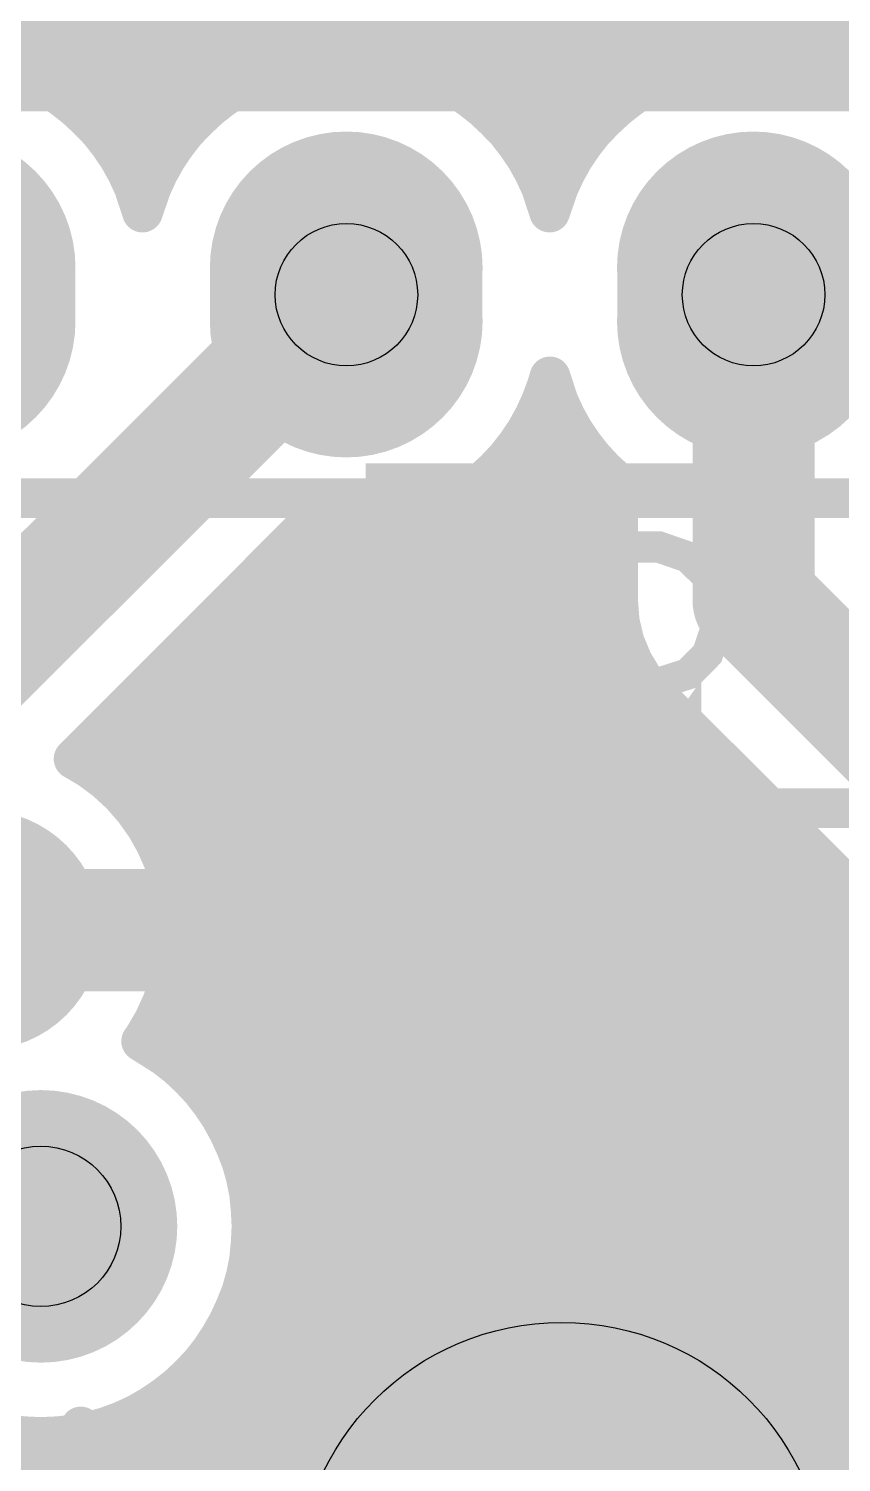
# Model space of a CAD drawing. Extents: x 0 to 2.03, y 0 to 1.72.
# Drawn here: x 1.0345 to 1.2341, y 0.2192 to 0.5716 of the extents above; entities that cross this region are included whole.
import ezdxf

# ---------------------------------------------------------------- set-up
doc = ezdxf.new("R2010")
doc.units = 0
for name, color, linetype in [('Drill_Top', 9, 'CONTINUOUS'), ('Top', 5, 'CONTINUOUS'), ('Top_Silk', 2, 'CONTINUOUS')]:
    doc.layers.add(name, color=color, linetype=linetype)

msp = doc.modelspace()

# ---------------------------------------------------------------- linework, layer by layer
at = {"layer": 'Drill_Top'}
for centre, radius in [((1.1125, 0.5062), 0.0175), ((1.2125, 0.5062), 0.0175), ((1.0374, 0.2772), 0.0197)]:
    msp.add_circle(centre, radius, dxfattribs=at)
at = {"layer": 'Top', "linetype": 'CONTINUOUS'}
for points, const_width in [([(2.0074, 0.57), (0.6179, 0.5701)], 0.01), ([(0.4824, 0.5663), (2.0064, 0.5663)], 0.01), ([(1.0964, 0.5621), (1.1003, 0.5632)], 0.01), ([(1.1003, 0.5632), (1.1043, 0.564)], 0.01), ([(1.1043, 0.564), (1.1084, 0.5645)], 0.01), ([(1.1084, 0.5645), (1.1125, 0.5646)], 0.01), ([(1.1125, 0.5646), (1.1165, 0.5645)], 0.01), ([(1.1165, 0.5645), (1.1206, 0.564)], 0.01), ([(1.1206, 0.564), (1.1246, 0.5632)], 0.01), ([(1.1246, 0.5632), (1.1285, 0.5621)], 0.01), ([(1.1964, 0.5621), (1.2003, 0.5632)], 0.01), ([(1.2003, 0.5632), (1.2043, 0.564)], 0.01), ([(1.2043, 0.564), (1.2084, 0.5645)], 0.01), ([(1.2084, 0.5645), (1.2125, 0.5646)], 0.01), ([(1.2125, 0.5646), (1.2165, 0.5645)], 0.01), ([(1.2165, 0.5645), (1.2206, 0.564)], 0.01), ([(1.2206, 0.564), (1.2246, 0.5632)], 0.01), ([(1.2246, 0.5632), (1.2285, 0.5621)], 0.01), ([(1.0285, 0.5621), (1.0323, 0.5607)], 0.01), ([(1.0323, 0.5607), (1.036, 0.559)], 0.01), ([(1.036, 0.559), (1.0396, 0.557)], 0.01), ([(1.0854, 0.557), (1.0889, 0.559)], 0.01), ([(1.0889, 0.559), (1.0926, 0.5607)], 0.01), ([(1.0926, 0.5607), (1.0964, 0.5621)], 0.01), ([(1.1285, 0.5621), (1.1323, 0.5607)], 0.01), ([(1.1323, 0.5607), (1.136, 0.559)], 0.01), ([(1.136, 0.559), (1.1396, 0.557)], 0.01), ([(1.1854, 0.557), (1.1889, 0.559)], 0.01), ([(1.1889, 0.559), (1.1926, 0.5607)], 0.01), ([(1.1926, 0.5607), (1.1964, 0.5621)], 0.01), ([(1.2285, 0.5621), (1.2323, 0.5607)], 0.01), ([(1.2323, 0.5607), (1.236, 0.559)], 0.01), ([(1.236, 0.559), (1.2396, 0.557)], 0.01), ([(1.0396, 0.557), (1.0429, 0.5547)], 0.01), ([(1.0414, 0.5565), (1.0835, 0.5565)], 0.01), ([(1.082, 0.5547), (1.0854, 0.557)], 0.01), ([(1.1396, 0.557), (1.1429, 0.5547)], 0.01), ([(1.1414, 0.5565), (1.1835, 0.5565)], 0.01), ([(1.182, 0.5547), (1.1854, 0.557)], 0.01), ([(1.0429, 0.5547), (1.0461, 0.5522)], 0.01), ([(1.0461, 0.5522), (1.0491, 0.5494)], 0.01), ([(1.0758, 0.5494), (1.0788, 0.5522)], 0.01), ([(1.0788, 0.5522), (1.082, 0.5547)], 0.01), ([(1.1429, 0.5547), (1.1461, 0.5522)], 0.01), ([(1.1461, 0.5522), (1.1491, 0.5494)], 0.01), ([(1.1758, 0.5494), (1.1788, 0.5522)], 0.01), ([(1.1788, 0.5522), (1.182, 0.5547)], 0.01), ([(1.0491, 0.5494), (1.0519, 0.5465)], 0.01), ([(1.073, 0.5465), (1.0758, 0.5494)], 0.01), ([(1.1491, 0.5494), (1.1519, 0.5465)], 0.01), ([(1.173, 0.5465), (1.1758, 0.5494)], 0.01), ([(1.0519, 0.5465), (1.0544, 0.5433)], 0.01), ([(1.0528, 0.5466), (1.0721, 0.5466)], 0.01), ([(1.0705, 0.5433), (1.073, 0.5465)], 0.01), ([(1.1519, 0.5465), (1.1544, 0.5433)], 0.01), ([(1.1528, 0.5466), (1.1721, 0.5466)], 0.01), ([(1.1705, 0.5433), (1.173, 0.5465)], 0.01), ([(1.0544, 0.5433), (1.0567, 0.5399)], 0.01), ([(1.0682, 0.5399), (1.0705, 0.5433)], 0.01), ([(1.1544, 0.5433), (1.1567, 0.5399)], 0.01), ([(1.1682, 0.5399), (1.1705, 0.5433)], 0.01), ([(1.0567, 0.5399), (1.0587, 0.5363)], 0.01), ([(1.0662, 0.5363), (1.0682, 0.5399)], 0.01), ([(1.1567, 0.5399), (1.1587, 0.5363)], 0.01), ([(1.1662, 0.5363), (1.1682, 0.5399)], 0.01), ([(1.0587, 0.5363), (1.0604, 0.5326)], 0.01), ([(1.0595, 0.5367), (1.0654, 0.5367)], 0.01), ([(1.0645, 0.5326), (1.0662, 0.5363)], 0.01), ([(1.1587, 0.5363), (1.1604, 0.5326)], 0.01), ([(1.1595, 0.5367), (1.1654, 0.5367)], 0.01), ([(1.1645, 0.5326), (1.1662, 0.5363)], 0.01), ([(1.0604, 0.5326), (1.0624, 0.5265)], 0.01), ([(1.0624, 0.5265), (1.0645, 0.5326)], 0.01), ([(1.1604, 0.5326), (1.1624, 0.5265)], 0.01), ([(1.1624, 0.5265), (1.1645, 0.5326)], 0.01), ([(1.0124, 0.4062), (1.1125, 0.5062)], 0.03), ([(1.2125, 0.4311), (1.2125, 0.5062)], 0.03), ([(1.1625, 0.486), (1.1618, 0.4837)], 0.01), ([(1.1645, 0.4799), (1.1625, 0.486)], 0.01), ([(1.1618, 0.4837), (1.1604, 0.4799)], 0.01), ([(1.1604, 0.4799), (1.1587, 0.4762)], 0.01), ([(1.1662, 0.4762), (1.1645, 0.4799)], 0.01), ([(1.1587, 0.4762), (1.1567, 0.4726)], 0.01), ([(1.1603, 0.4775), (1.1646, 0.4775)], 0.01), ([(1.1682, 0.4726), (1.1662, 0.4762)], 0.01), ([(1.1567, 0.4726), (1.1544, 0.4692)], 0.01), ([(1.1705, 0.4692), (1.1682, 0.4726)], 0.01), ([(1.1544, 0.4692), (1.1519, 0.466)], 0.01), ([(1.1542, 0.4676), (1.1707, 0.4676)], 0.01), ([(1.173, 0.466), (1.1705, 0.4692)], 0.01), ([(1.1519, 0.466), (1.1491, 0.463)], 0.01), ([(1.1758, 0.463), (1.173, 0.466)], 0.01), ([(1.1461, 0.4603), (1.1429, 0.4577)], 0.01), ([(1.1491, 0.463), (1.1461, 0.4603)], 0.01), ([(1.1791, 0.46), (1.1758, 0.463)], 0.01), ([(1.1429, 0.4577), (1.1396, 0.4555)], 0.01), ([(1.144, 0.4578), (1.1781, 0.4578)], 0.01), ([(1.1791, 0.4315), (1.1791, 0.46)], 0.01), ([(1.136, 0.4535), (1.1323, 0.4518)], 0.01), ([(1.1396, 0.4555), (1.136, 0.4535)], 0.01), ([(1.1285, 0.4504), (1.1246, 0.4493)], 0.01), ([(1.1323, 0.4518), (1.1285, 0.4504)], 0.01), ([(1.1023, 0.4489), (1.0456, 0.3921)], 0.01), ([(1.1084, 0.448), (1.1023, 0.4489)], 0.01), ([(1.1023, 0.4479), (1.1088, 0.4479)], 0.01), ([(1.1125, 0.4478), (1.1084, 0.448)], 0.01), ([(1.1165, 0.448), (1.1125, 0.4478)], 0.01), ([(1.1161, 0.4479), (1.1781, 0.4479)], 0.01), ([(1.1206, 0.4485), (1.1165, 0.448)], 0.01), ([(1.1246, 0.4493), (1.1206, 0.4485)], 0.01), ([(1.3124, 0.3312), (1.2125, 0.4311)], 0.03), ([(1.0925, 0.438), (1.1781, 0.438)], 0.01), ([(1.1791, 0.4311), (1.1791, 0.4315)], 0.01), ([(1.1795, 0.4259), (1.1791, 0.4311)], 0.01), ([(1.0826, 0.4282), (1.1782, 0.4282)], 0.01), ([(1.1807, 0.4208), (1.1795, 0.4259)], 0.01), ([(1.0727, 0.4183), (1.1806, 0.4183)], 0.01), ([(1.1827, 0.416), (1.1807, 0.4208)], 0.01), ([(1.1854, 0.4115), (1.1827, 0.416)], 0.01), ([(1.1888, 0.4075), (1.1854, 0.4115)], 0.01), ([(1.0629, 0.4084), (1.187, 0.4084)], 0.01), ([(1.2547, 0.3416), (1.1888, 0.4075)], 0.01), ([(1.053, 0.3986), (1.1968, 0.3986)], 0.01), ([(1.0456, 0.3921), (1.0495, 0.3898)], 0.01), ([(1.0495, 0.3898), (1.0535, 0.3868)], 0.01), ([(1.0521, 0.3887), (1.2067, 0.3887)], 0.01), ([(1.0535, 0.3868), (1.0572, 0.3834)], 0.01), ([(1.0572, 0.3834), (1.0605, 0.3796)], 0.01), ([(1.0605, 0.3796), (1.0634, 0.3755)], 0.01), ([(1.0621, 0.3788), (1.2165, 0.3788)], 0.01), ([(1.0634, 0.3755), (1.0658, 0.3712)], 0.01), ([(1.0658, 0.3712), (1.0678, 0.3666)], 0.01), ([(1.0678, 0.369), (1.2264, 0.369)], 0.01), ([(1.0678, 0.3666), (1.0693, 0.3618)], 0.01), ([(1.0693, 0.3618), (1.0703, 0.3569)], 0.01), ([(1.0124, 0.35), (1.0707, 0.35)], 0.03), ([(1.0709, 0.3591), (1.2363, 0.3591)], 0.01), ([(1.0703, 0.3569), (1.0707, 0.3519)], 0.01), ([(1.0707, 0.3519), (1.0707, 0.347)], 0.01), ([(1.0718, 0.3492), (1.2461, 0.3492)], 0.01), ([(1.0707, 0.347), (1.0701, 0.342)], 0.01), ([(1.0701, 0.342), (1.069, 0.3371)], 0.01), ([(1.069, 0.3371), (1.0674, 0.3324)], 0.01), ([(1.0706, 0.3393), (1.2542, 0.3393)], 0.01), ([(1.0674, 0.3324), (1.0653, 0.3278)], 0.01), ([(1.0653, 0.3278), (1.0628, 0.3235)], 0.01), ([(1.0672, 0.3295), (1.2576, 0.3295)], 0.01), ([(1.0628, 0.3235), (1.0622, 0.3227)], 0.01), ([(1.0622, 0.3227), (1.0679, 0.3191)], 0.01), ([(1.0682, 0.3196), (1.2625, 0.3196)], 0.01), ([(1.0679, 0.3191), (1.0711, 0.3166)], 0.01), ([(1.0711, 0.3166), (1.0741, 0.3138)], 0.01), ([(1.0741, 0.3138), (1.0769, 0.3108)], 0.01), ([(1.0769, 0.3108), (1.0794, 0.3076)], 0.01), ([(1.0788, 0.3097), (1.252, 0.3097)], 0.01), ([(1.0794, 0.3076), (1.0816, 0.3043)], 0.01), ([(1.0816, 0.3043), (1.0836, 0.3007)], 0.01), ([(1.0836, 0.3007), (1.0853, 0.297)], 0.01), ([(1.085, 0.2999), (1.2457, 0.2999)], 0.01), ([(1.0853, 0.297), (1.0868, 0.2932)], 0.01), ([(1.0868, 0.2932), (1.0879, 0.2893)], 0.01), ([(1.0879, 0.2893), (1.0887, 0.2853)], 0.01), ([(1.0887, 0.29), (1.2421, 0.29)], 0.01), ([(1.0887, 0.2853), (1.0891, 0.2812)], 0.01), ([(1.0891, 0.2812), (1.0893, 0.2772)], 0.01), ([(1.0893, 0.2772), (1.0891, 0.2731)], 0.01), ([(1.0902, 0.2801), (1.2406, 0.2801)], 0.01), ([(1.0891, 0.2731), (1.0887, 0.269)], 0.01), ([(1.0898, 0.2703), (1.2409, 0.2703)], 0.01), ([(1.0887, 0.269), (1.0879, 0.265)], 0.01), ([(1.0879, 0.265), (1.0868, 0.2611)], 0.01), ([(1.0868, 0.2611), (1.0853, 0.2573)], 0.01), ([(1.0875, 0.2604), (1.2433, 0.2604)], 0.01), ([(1.0853, 0.2573), (1.0836, 0.2536)], 0.01), ([(1.0836, 0.2536), (1.0816, 0.2501)], 0.01), ([(1.0816, 0.2501), (1.0794, 0.2467)], 0.01), ([(1.0829, 0.2505), (1.2478, 0.2505)], 0.01), ([(1.0794, 0.2467), (1.0769, 0.2435)], 0.01), ([(1.0769, 0.2435), (1.0741, 0.2405)], 0.01), ([(1.0741, 0.2405), (1.0711, 0.2377)], 0.01), ([(1.0753, 0.2407), (1.2555, 0.2407)], 0.01), ([(1.0679, 0.2352), (1.0645, 0.2329)], 0.01), ([(1.0711, 0.2377), (1.0679, 0.2352)], 0.01), ([(1.0645, 0.2329), (1.061, 0.2309)], 0.01), ([(1.0535, 0.2278), (1.0495, 0.2267)], 0.01), ([(1.0573, 0.2292), (1.0535, 0.2278)], 0.01), ([(1.061, 0.2309), (1.0573, 0.2292)], 0.01), ([(1.0617, 0.2308), (1.2691, 0.2308)], 0.01), ([(1.0334, 0.2255), (1.0293, 0.2259)], 0.01), ([(1.0374, 0.2253), (1.0334, 0.2255)], 0.01), ([(1.0415, 0.2255), (1.0374, 0.2253)], 0.01), ([(1.0455, 0.2259), (1.0415, 0.2255)], 0.01), ([(1.0495, 0.2267), (1.0455, 0.2259)], 0.01), ([(0.2906, 0.2209), (2.0064, 0.2209)], 0.01)]:
    msp.add_lwpolyline(points, dxfattribs=dict(at, const_width=const_width))
for points, const_width in [([(1.0978, 0.5632, 1), (1.1028, 0.5632, 1), (1.0978, 0.5632, 1)], 0.005), ([(1.0978, 0.5632, 1), (1.1028, 0.5632, 1), (1.0978, 0.5632, 1)], 0.005), ([(1.1018, 0.564, 1), (1.1068, 0.564, 1), (1.1018, 0.564, 1)], 0.005), ([(1.1018, 0.564, 1), (1.1068, 0.564, 1), (1.1018, 0.564, 1)], 0.005), ([(1.1059, 0.5645, 1), (1.1109, 0.5645, 1), (1.1059, 0.5645, 1)], 0.005), ([(1.1059, 0.5645, 1), (1.1109, 0.5645, 1), (1.1059, 0.5645, 1)], 0.005), ([(1.11, 0.5646, 1), (1.115, 0.5646, 1), (1.11, 0.5646, 1)], 0.005), ([(1.11, 0.5646, 1), (1.115, 0.5646, 1), (1.11, 0.5646, 1)], 0.005), ([(1.114, 0.5645, 1), (1.119, 0.5645, 1), (1.114, 0.5645, 1)], 0.005), ([(1.114, 0.5645, 1), (1.119, 0.5645, 1), (1.114, 0.5645, 1)], 0.005), ([(1.1181, 0.564, 1), (1.1231, 0.564, 1), (1.1181, 0.564, 1)], 0.005), ([(1.1181, 0.564, 1), (1.1231, 0.564, 1), (1.1181, 0.564, 1)], 0.005), ([(1.1221, 0.5632, 1), (1.1271, 0.5632, 1), (1.1221, 0.5632, 1)], 0.005), ([(1.1221, 0.5632, 1), (1.1271, 0.5632, 1), (1.1221, 0.5632, 1)], 0.005), ([(1.1978, 0.5632, 1), (1.2028, 0.5632, 1), (1.1978, 0.5632, 1)], 0.005), ([(1.1978, 0.5632, 1), (1.2028, 0.5632, 1), (1.1978, 0.5632, 1)], 0.005), ([(1.2018, 0.564, 1), (1.2068, 0.564, 1), (1.2018, 0.564, 1)], 0.005), ([(1.2018, 0.564, 1), (1.2068, 0.564, 1), (1.2018, 0.564, 1)], 0.005), ([(1.2059, 0.5645, 1), (1.2109, 0.5645, 1), (1.2059, 0.5645, 1)], 0.005), ([(1.2059, 0.5645, 1), (1.2109, 0.5645, 1), (1.2059, 0.5645, 1)], 0.005), ([(1.21, 0.5646, 1), (1.215, 0.5646, 1), (1.21, 0.5646, 1)], 0.005), ([(1.21, 0.5646, 1), (1.215, 0.5646, 1), (1.21, 0.5646, 1)], 0.005), ([(1.214, 0.5645, 1), (1.219, 0.5645, 1), (1.214, 0.5645, 1)], 0.005), ([(1.214, 0.5645, 1), (1.219, 0.5645, 1), (1.214, 0.5645, 1)], 0.005), ([(1.2181, 0.564, 1), (1.2231, 0.564, 1), (1.2181, 0.564, 1)], 0.005), ([(1.2181, 0.564, 1), (1.2231, 0.564, 1), (1.2181, 0.564, 1)], 0.005), ([(1.2221, 0.5632, 1), (1.2271, 0.5632, 1), (1.2221, 0.5632, 1)], 0.005), ([(1.2221, 0.5632, 1), (1.2271, 0.5632, 1), (1.2221, 0.5632, 1)], 0.005), ([(1.0298, 0.5607, 1), (1.0348, 0.5607, 1), (1.0298, 0.5607, 1)], 0.005), ([(1.0298, 0.5607, 1), (1.0348, 0.5607, 1), (1.0298, 0.5607, 1)], 0.005), ([(1.0335, 0.559, 1), (1.0385, 0.559, 1), (1.0335, 0.559, 1)], 0.005), ([(1.0335, 0.559, 1), (1.0385, 0.559, 1), (1.0335, 0.559, 1)], 0.005), ([(1.0864, 0.559, 1), (1.0914, 0.559, 1), (1.0864, 0.559, 1)], 0.005), ([(1.0864, 0.559, 1), (1.0914, 0.559, 1), (1.0864, 0.559, 1)], 0.005), ([(1.0901, 0.5607, 1), (1.0951, 0.5607, 1), (1.0901, 0.5607, 1)], 0.005), ([(1.0901, 0.5607, 1), (1.0951, 0.5607, 1), (1.0901, 0.5607, 1)], 0.005), ([(1.0939, 0.5621, 1), (1.0989, 0.5621, 1), (1.0939, 0.5621, 1)], 0.005), ([(1.0939, 0.5621, 1), (1.0989, 0.5621, 1), (1.0939, 0.5621, 1)], 0.005), ([(1.126, 0.5621, 1), (1.131, 0.5621, 1), (1.126, 0.5621, 1)], 0.005), ([(1.126, 0.5621, 1), (1.131, 0.5621, 1), (1.126, 0.5621, 1)], 0.005), ([(1.1298, 0.5607, 1), (1.1348, 0.5607, 1), (1.1298, 0.5607, 1)], 0.005), ([(1.1298, 0.5607, 1), (1.1348, 0.5607, 1), (1.1298, 0.5607, 1)], 0.005), ([(1.1335, 0.559, 1), (1.1385, 0.559, 1), (1.1335, 0.559, 1)], 0.005), ([(1.1335, 0.559, 1), (1.1385, 0.559, 1), (1.1335, 0.559, 1)], 0.005), ([(1.1864, 0.559, 1), (1.1914, 0.559, 1), (1.1864, 0.559, 1)], 0.005), ([(1.1864, 0.559, 1), (1.1914, 0.559, 1), (1.1864, 0.559, 1)], 0.005), ([(1.1901, 0.5607, 1), (1.1951, 0.5607, 1), (1.1901, 0.5607, 1)], 0.005), ([(1.1901, 0.5607, 1), (1.1951, 0.5607, 1), (1.1901, 0.5607, 1)], 0.005), ([(1.1939, 0.5621, 1), (1.1989, 0.5621, 1), (1.1939, 0.5621, 1)], 0.005), ([(1.1939, 0.5621, 1), (1.1989, 0.5621, 1), (1.1939, 0.5621, 1)], 0.005), ([(1.226, 0.5621, 1), (1.231, 0.5621, 1), (1.226, 0.5621, 1)], 0.005), ([(1.226, 0.5621, 1), (1.231, 0.5621, 1), (1.226, 0.5621, 1)], 0.005), ([(1.2298, 0.5607, 1), (1.2348, 0.5607, 1), (1.2298, 0.5607, 1)], 0.005), ([(1.2298, 0.5607, 1), (1.2348, 0.5607, 1), (1.2298, 0.5607, 1)], 0.005), ([(1.2335, 0.559, 1), (1.2385, 0.559, 1), (1.2335, 0.559, 1)], 0.005), ([(1.2335, 0.559, 1), (1.2385, 0.559, 1), (1.2335, 0.559, 1)], 0.005), ([(1.0371, 0.557, 1), (1.0421, 0.557, 1), (1.0371, 0.557, 1)], 0.005), ([(1.0371, 0.557, 1), (1.0421, 0.557, 1), (1.0371, 0.557, 1)], 0.005), ([(1.0829, 0.557, 1), (1.0879, 0.557, 1), (1.0829, 0.557, 1)], 0.005), ([(1.0829, 0.557, 1), (1.0879, 0.557, 1), (1.0829, 0.557, 1)], 0.005), ([(1.1371, 0.557, 1), (1.1421, 0.557, 1), (1.1371, 0.557, 1)], 0.005), ([(1.1371, 0.557, 1), (1.1421, 0.557, 1), (1.1371, 0.557, 1)], 0.005), ([(1.1829, 0.557, 1), (1.1879, 0.557, 1), (1.1829, 0.557, 1)], 0.005), ([(1.1829, 0.557, 1), (1.1879, 0.557, 1), (1.1829, 0.557, 1)], 0.005), ([(1.0404, 0.5547, 1), (1.0454, 0.5547, 1), (1.0404, 0.5547, 1)], 0.005), ([(1.0404, 0.5547, 1), (1.0454, 0.5547, 1), (1.0404, 0.5547, 1)], 0.005), ([(1.0436, 0.5522, 1), (1.0486, 0.5522, 1), (1.0436, 0.5522, 1)], 0.005), ([(1.0436, 0.5522, 1), (1.0486, 0.5522, 1), (1.0436, 0.5522, 1)], 0.005), ([(1.0763, 0.5522, 1), (1.0813, 0.5522, 1), (1.0763, 0.5522, 1)], 0.005), ([(1.0763, 0.5522, 1), (1.0813, 0.5522, 1), (1.0763, 0.5522, 1)], 0.005), ([(1.0795, 0.5547, 1), (1.0845, 0.5547, 1), (1.0795, 0.5547, 1)], 0.005), ([(1.0795, 0.5547, 1), (1.0845, 0.5547, 1), (1.0795, 0.5547, 1)], 0.005), ([(1.1404, 0.5547, 1), (1.1454, 0.5547, 1), (1.1404, 0.5547, 1)], 0.005), ([(1.1404, 0.5547, 1), (1.1454, 0.5547, 1), (1.1404, 0.5547, 1)], 0.005), ([(1.1436, 0.5522, 1), (1.1486, 0.5522, 1), (1.1436, 0.5522, 1)], 0.005), ([(1.1436, 0.5522, 1), (1.1486, 0.5522, 1), (1.1436, 0.5522, 1)], 0.005), ([(1.1763, 0.5522, 1), (1.1813, 0.5522, 1), (1.1763, 0.5522, 1)], 0.005), ([(1.1763, 0.5522, 1), (1.1813, 0.5522, 1), (1.1763, 0.5522, 1)], 0.005), ([(1.1795, 0.5547, 1), (1.1845, 0.5547, 1), (1.1795, 0.5547, 1)], 0.005), ([(1.1795, 0.5547, 1), (1.1845, 0.5547, 1), (1.1795, 0.5547, 1)], 0.005), ([(1.0466, 0.5494, 1), (1.0516, 0.5494, 1), (1.0466, 0.5494, 1)], 0.005), ([(1.0466, 0.5494, 1), (1.0516, 0.5494, 1), (1.0466, 0.5494, 1)], 0.005), ([(1.0733, 0.5494, 1), (1.0783, 0.5494, 1), (1.0733, 0.5494, 1)], 0.005), ([(1.0733, 0.5494, 1), (1.0783, 0.5494, 1), (1.0733, 0.5494, 1)], 0.005), ([(1.1466, 0.5494, 1), (1.1516, 0.5494, 1), (1.1466, 0.5494, 1)], 0.005), ([(1.1466, 0.5494, 1), (1.1516, 0.5494, 1), (1.1466, 0.5494, 1)], 0.005), ([(1.1733, 0.5494, 1), (1.1783, 0.5494, 1), (1.1733, 0.5494, 1)], 0.005), ([(1.1733, 0.5494, 1), (1.1783, 0.5494, 1), (1.1733, 0.5494, 1)], 0.005), ([(1.0494, 0.5465, 1), (1.0544, 0.5465, 1), (1.0494, 0.5465, 1)], 0.005), ([(1.0494, 0.5465, 1), (1.0544, 0.5465, 1), (1.0494, 0.5465, 1)], 0.005), ([(1.0705, 0.5465, 1), (1.0755, 0.5465, 1), (1.0705, 0.5465, 1)], 0.005), ([(1.0705, 0.5465, 1), (1.0755, 0.5465, 1), (1.0705, 0.5465, 1)], 0.005), ([(1.1494, 0.5465, 1), (1.1544, 0.5465, 1), (1.1494, 0.5465, 1)], 0.005), ([(1.1494, 0.5465, 1), (1.1544, 0.5465, 1), (1.1494, 0.5465, 1)], 0.005), ([(1.1705, 0.5465, 1), (1.1755, 0.5465, 1), (1.1705, 0.5465, 1)], 0.005), ([(1.1705, 0.5465, 1), (1.1755, 0.5465, 1), (1.1705, 0.5465, 1)], 0.005), ([(1.0292, 0.5128, 1), (0.9957, 0.5128, 1), (1.0292, 0.5128, 1)], 0.0335), ([(1.0519, 0.5433, 1), (1.0569, 0.5433, 1), (1.0519, 0.5433, 1)], 0.005), ([(1.0519, 0.5433, 1), (1.0569, 0.5433, 1), (1.0519, 0.5433, 1)], 0.005), ([(1.068, 0.5433, 1), (1.073, 0.5433, 1), (1.068, 0.5433, 1)], 0.005), ([(1.068, 0.5433, 1), (1.073, 0.5433, 1), (1.068, 0.5433, 1)], 0.005), ([(1.1292, 0.5128, 1), (1.0957, 0.5128, 1), (1.1292, 0.5128, 1)], 0.0335), ([(1.1519, 0.5433, 1), (1.1569, 0.5433, 1), (1.1519, 0.5433, 1)], 0.005), ([(1.1519, 0.5433, 1), (1.1569, 0.5433, 1), (1.1519, 0.5433, 1)], 0.005), ([(1.168, 0.5433, 1), (1.173, 0.5433, 1), (1.168, 0.5433, 1)], 0.005), ([(1.168, 0.5433, 1), (1.173, 0.5433, 1), (1.168, 0.5433, 1)], 0.005), ([(1.2292, 0.5128, 1), (1.1957, 0.5128, 1), (1.2292, 0.5128, 1)], 0.0335), ([(1.0542, 0.5399, 1), (1.0592, 0.5399, 1), (1.0542, 0.5399, 1)], 0.005), ([(1.0542, 0.5399, 1), (1.0592, 0.5399, 1), (1.0542, 0.5399, 1)], 0.005), ([(1.0657, 0.5399, 1), (1.0707, 0.5399, 1), (1.0657, 0.5399, 1)], 0.005), ([(1.0657, 0.5399, 1), (1.0707, 0.5399, 1), (1.0657, 0.5399, 1)], 0.005), ([(1.1542, 0.5399, 1), (1.1592, 0.5399, 1), (1.1542, 0.5399, 1)], 0.005), ([(1.1542, 0.5399, 1), (1.1592, 0.5399, 1), (1.1542, 0.5399, 1)], 0.005), ([(1.1657, 0.5399, 1), (1.1707, 0.5399, 1), (1.1657, 0.5399, 1)], 0.005), ([(1.1657, 0.5399, 1), (1.1707, 0.5399, 1), (1.1657, 0.5399, 1)], 0.005), ([(1.0562, 0.5363, 1), (1.0612, 0.5363, 1), (1.0562, 0.5363, 1)], 0.005), ([(1.0562, 0.5363, 1), (1.0612, 0.5363, 1), (1.0562, 0.5363, 1)], 0.005), ([(1.0637, 0.5363, 1), (1.0687, 0.5363, 1), (1.0637, 0.5363, 1)], 0.005), ([(1.0637, 0.5363, 1), (1.0687, 0.5363, 1), (1.0637, 0.5363, 1)], 0.005), ([(1.1562, 0.5363, 1), (1.1612, 0.5363, 1), (1.1562, 0.5363, 1)], 0.005), ([(1.1562, 0.5363, 1), (1.1612, 0.5363, 1), (1.1562, 0.5363, 1)], 0.005), ([(1.1637, 0.5363, 1), (1.1687, 0.5363, 1), (1.1637, 0.5363, 1)], 0.005), ([(1.1637, 0.5363, 1), (1.1687, 0.5363, 1), (1.1637, 0.5363, 1)], 0.005), ([(1.0579, 0.5326, 1), (1.0629, 0.5326, 1), (1.0579, 0.5326, 1)], 0.005), ([(1.0579, 0.5326, 1), (1.0629, 0.5326, 1), (1.0579, 0.5326, 1)], 0.005), ([(1.062, 0.5326, 1), (1.067, 0.5326, 1), (1.062, 0.5326, 1)], 0.005), ([(1.062, 0.5326, 1), (1.067, 0.5326, 1), (1.062, 0.5326, 1)], 0.005), ([(1.1579, 0.5326, 1), (1.1629, 0.5326, 1), (1.1579, 0.5326, 1)], 0.005), ([(1.1579, 0.5326, 1), (1.1629, 0.5326, 1), (1.1579, 0.5326, 1)], 0.005), ([(1.162, 0.5326, 1), (1.167, 0.5326, 1), (1.162, 0.5326, 1)], 0.005), ([(1.162, 0.5326, 1), (1.167, 0.5326, 1), (1.162, 0.5326, 1)], 0.005), ([(1.0292, 0.4997, 1), (0.9957, 0.4997, 1), (1.0292, 0.4997, 1)], 0.0335), ([(1.1292, 0.4997, 1), (1.0957, 0.4997, 1), (1.1292, 0.4997, 1)], 0.0335), ([(1.2292, 0.4997, 1), (1.1957, 0.4997, 1), (1.2292, 0.4997, 1)], 0.0335), ([(1.0599, 0.5265, 1), (1.0649, 0.5265, 1), (1.0599, 0.5265, 1)], 0.005), ([(1.0599, 0.5265, 1), (1.0649, 0.5265, 1), (1.0599, 0.5265, 1)], 0.005), ([(1.1599, 0.5265, 1), (1.1649, 0.5265, 1), (1.1599, 0.5265, 1)], 0.005), ([(1.1599, 0.5265, 1), (1.1649, 0.5265, 1), (1.1599, 0.5265, 1)], 0.005), ([(1.105, 0.5062, 1), (1.12, 0.5062, 1), (1.105, 0.5062, 1)], 0.015), ([(1.205, 0.5062, 1), (1.22, 0.5062, 1), (1.205, 0.5062, 1)], 0.015), ([(1.16, 0.486, 1), (1.165, 0.486, 1), (1.16, 0.486, 1)], 0.005), ([(1.16, 0.486, 1), (1.165, 0.486, 1), (1.16, 0.486, 1)], 0.005), ([(1.1593, 0.4837, 1), (1.1643, 0.4837, 1), (1.1593, 0.4837, 1)], 0.005), ([(1.1593, 0.4837, 1), (1.1643, 0.4837, 1), (1.1593, 0.4837, 1)], 0.005), ([(1.1579, 0.4799, 1), (1.1629, 0.4799, 1), (1.1579, 0.4799, 1)], 0.005), ([(1.1579, 0.4799, 1), (1.1629, 0.4799, 1), (1.1579, 0.4799, 1)], 0.005), ([(1.162, 0.4799, 1), (1.167, 0.4799, 1), (1.162, 0.4799, 1)], 0.005), ([(1.162, 0.4799, 1), (1.167, 0.4799, 1), (1.162, 0.4799, 1)], 0.005), ([(1.1562, 0.4762, 1), (1.1612, 0.4762, 1), (1.1562, 0.4762, 1)], 0.005), ([(1.1562, 0.4762, 1), (1.1612, 0.4762, 1), (1.1562, 0.4762, 1)], 0.005), ([(1.1637, 0.4762, 1), (1.1687, 0.4762, 1), (1.1637, 0.4762, 1)], 0.005), ([(1.1637, 0.4762, 1), (1.1687, 0.4762, 1), (1.1637, 0.4762, 1)], 0.005), ([(1.1542, 0.4726, 1), (1.1592, 0.4726, 1), (1.1542, 0.4726, 1)], 0.005), ([(1.1542, 0.4726, 1), (1.1592, 0.4726, 1), (1.1542, 0.4726, 1)], 0.005), ([(1.1657, 0.4726, 1), (1.1707, 0.4726, 1), (1.1657, 0.4726, 1)], 0.005), ([(1.1657, 0.4726, 1), (1.1707, 0.4726, 1), (1.1657, 0.4726, 1)], 0.005), ([(1.1519, 0.4692, 1), (1.1569, 0.4692, 1), (1.1519, 0.4692, 1)], 0.005), ([(1.1519, 0.4692, 1), (1.1569, 0.4692, 1), (1.1519, 0.4692, 1)], 0.005), ([(1.168, 0.4692, 1), (1.173, 0.4692, 1), (1.168, 0.4692, 1)], 0.005), ([(1.168, 0.4692, 1), (1.173, 0.4692, 1), (1.168, 0.4692, 1)], 0.005), ([(1.1494, 0.466, 1), (1.1544, 0.466, 1), (1.1494, 0.466, 1)], 0.005), ([(1.1494, 0.466, 1), (1.1544, 0.466, 1), (1.1494, 0.466, 1)], 0.005), ([(1.1705, 0.466, 1), (1.1755, 0.466, 1), (1.1705, 0.466, 1)], 0.005), ([(1.1705, 0.466, 1), (1.1755, 0.466, 1), (1.1705, 0.466, 1)], 0.005), ([(1.1436, 0.4603, 1), (1.1486, 0.4603, 1), (1.1436, 0.4603, 1)], 0.005), ([(1.1436, 0.4603, 1), (1.1486, 0.4603, 1), (1.1436, 0.4603, 1)], 0.005), ([(1.1466, 0.463, 1), (1.1516, 0.463, 1), (1.1466, 0.463, 1)], 0.005), ([(1.1466, 0.463, 1), (1.1516, 0.463, 1), (1.1466, 0.463, 1)], 0.005), ([(1.1733, 0.463, 1), (1.1783, 0.463, 1), (1.1733, 0.463, 1)], 0.005), ([(1.1733, 0.463, 1), (1.1783, 0.463, 1), (1.1733, 0.463, 1)], 0.005), ([(1.1404, 0.4577, 1), (1.1454, 0.4577, 1), (1.1404, 0.4577, 1)], 0.005), ([(1.1404, 0.4577, 1), (1.1454, 0.4577, 1), (1.1404, 0.4577, 1)], 0.005), ([(1.1766, 0.46, 1), (1.1816, 0.46, 1), (1.1766, 0.46, 1)], 0.005), ([(1.1766, 0.46, 1), (1.1816, 0.46, 1), (1.1766, 0.46, 1)], 0.005), ([(1.1335, 0.4535, 1), (1.1385, 0.4535, 1), (1.1335, 0.4535, 1)], 0.005), ([(1.1335, 0.4535, 1), (1.1385, 0.4535, 1), (1.1335, 0.4535, 1)], 0.005), ([(1.1371, 0.4555, 1), (1.1421, 0.4555, 1), (1.1371, 0.4555, 1)], 0.005), ([(1.1371, 0.4555, 1), (1.1421, 0.4555, 1), (1.1371, 0.4555, 1)], 0.005), ([(1.126, 0.4504, 1), (1.131, 0.4504, 1), (1.126, 0.4504, 1)], 0.005), ([(1.126, 0.4504, 1), (1.131, 0.4504, 1), (1.126, 0.4504, 1)], 0.005), ([(1.1298, 0.4518, 1), (1.1348, 0.4518, 1), (1.1298, 0.4518, 1)], 0.005), ([(1.1298, 0.4518, 1), (1.1348, 0.4518, 1), (1.1298, 0.4518, 1)], 0.005), ([(1.0998, 0.4489, 1), (1.1048, 0.4489, 1), (1.0998, 0.4489, 1)], 0.005), ([(1.0998, 0.4489, 1), (1.1048, 0.4489, 1), (1.0998, 0.4489, 1)], 0.005), ([(1.1059, 0.448, 1), (1.1109, 0.448, 1), (1.1059, 0.448, 1)], 0.005), ([(1.1059, 0.448, 1), (1.1109, 0.448, 1), (1.1059, 0.448, 1)], 0.005), ([(1.11, 0.4478, 1), (1.115, 0.4478, 1), (1.11, 0.4478, 1)], 0.005), ([(1.11, 0.4478, 1), (1.115, 0.4478, 1), (1.11, 0.4478, 1)], 0.005), ([(1.114, 0.448, 1), (1.119, 0.448, 1), (1.114, 0.448, 1)], 0.005), ([(1.114, 0.448, 1), (1.119, 0.448, 1), (1.114, 0.448, 1)], 0.005), ([(1.1181, 0.4485, 1), (1.1231, 0.4485, 1), (1.1181, 0.4485, 1)], 0.005), ([(1.1181, 0.4485, 1), (1.1231, 0.4485, 1), (1.1181, 0.4485, 1)], 0.005), ([(1.1221, 0.4493, 1), (1.1271, 0.4493, 1), (1.1221, 0.4493, 1)], 0.005), ([(1.1221, 0.4493, 1), (1.1271, 0.4493, 1), (1.1221, 0.4493, 1)], 0.005), ([(1.205, 0.4311, 1), (1.22, 0.4311, 1), (1.205, 0.4311, 1)], 0.015), ([(1.205, 0.4311, 1), (1.22, 0.4311, 1), (1.205, 0.4311, 1)], 0.015), ([(1.1766, 0.4315, 1), (1.1816, 0.4315, 1), (1.1766, 0.4315, 1)], 0.005), ([(1.1766, 0.4315, 1), (1.1816, 0.4315, 1), (1.1766, 0.4315, 1)], 0.005), ([(1.1766, 0.4311, 1), (1.1816, 0.4311, 1), (1.1766, 0.4311, 1)], 0.005), ([(1.1766, 0.4311, 1), (1.1816, 0.4311, 1), (1.1766, 0.4311, 1)], 0.005), ([(1.177, 0.4259, 1), (1.182, 0.4259, 1), (1.177, 0.4259, 1)], 0.005), ([(1.177, 0.4259, 1), (1.182, 0.4259, 1), (1.177, 0.4259, 1)], 0.005), ([(1.1782, 0.4208, 1), (1.1832, 0.4208, 1), (1.1782, 0.4208, 1)], 0.005), ([(1.1782, 0.4208, 1), (1.1832, 0.4208, 1), (1.1782, 0.4208, 1)], 0.005), ([(1.1802, 0.416, 1), (1.1852, 0.416, 1), (1.1802, 0.416, 1)], 0.005), ([(1.1802, 0.416, 1), (1.1852, 0.416, 1), (1.1802, 0.416, 1)], 0.005), ([(1.1829, 0.4115, 1), (1.1879, 0.4115, 1), (1.1829, 0.4115, 1)], 0.005), ([(1.1829, 0.4115, 1), (1.1879, 0.4115, 1), (1.1829, 0.4115, 1)], 0.005), ([(1.1863, 0.4075, 1), (1.1913, 0.4075, 1), (1.1863, 0.4075, 1)], 0.005), ([(1.1863, 0.4075, 1), (1.1913, 0.4075, 1), (1.1863, 0.4075, 1)], 0.005), ([(1.0431, 0.3921, 1), (1.0481, 0.3921, 1), (1.0431, 0.3921, 1)], 0.005), ([(1.0431, 0.3921, 1), (1.0481, 0.3921, 1), (1.0431, 0.3921, 1)], 0.005), ([(1.047, 0.3898, 1), (1.052, 0.3898, 1), (1.047, 0.3898, 1)], 0.005), ([(1.047, 0.3898, 1), (1.052, 0.3898, 1), (1.047, 0.3898, 1)], 0.005), ([(1.051, 0.3868, 1), (1.056, 0.3868, 1), (1.051, 0.3868, 1)], 0.005), ([(1.051, 0.3868, 1), (1.056, 0.3868, 1), (1.051, 0.3868, 1)], 0.005), ([(1.0547, 0.3834, 1), (1.0597, 0.3834, 1), (1.0547, 0.3834, 1)], 0.005), ([(1.0547, 0.3834, 1), (1.0597, 0.3834, 1), (1.0547, 0.3834, 1)], 0.005), ([(1.058, 0.3796, 1), (1.063, 0.3796, 1), (1.058, 0.3796, 1)], 0.005), ([(1.058, 0.3796, 1), (1.063, 0.3796, 1), (1.058, 0.3796, 1)], 0.005), ([(1.0376, 0.35, 1), (1.0081, 0.35, 1), (1.0376, 0.35, 1)], 0.0295), ([(1.0609, 0.3755, 1), (1.0659, 0.3755, 1), (1.0609, 0.3755, 1)], 0.005), ([(1.0609, 0.3755, 1), (1.0659, 0.3755, 1), (1.0609, 0.3755, 1)], 0.005), ([(1.0633, 0.3712, 1), (1.0683, 0.3712, 1), (1.0633, 0.3712, 1)], 0.005), ([(1.0633, 0.3712, 1), (1.0683, 0.3712, 1), (1.0633, 0.3712, 1)], 0.005), ([(1.0653, 0.3666, 1), (1.0703, 0.3666, 1), (1.0653, 0.3666, 1)], 0.005), ([(1.0653, 0.3666, 1), (1.0703, 0.3666, 1), (1.0653, 0.3666, 1)], 0.005), ([(1.0668, 0.3618, 1), (1.0718, 0.3618, 1), (1.0668, 0.3618, 1)], 0.005), ([(1.0668, 0.3618, 1), (1.0718, 0.3618, 1), (1.0668, 0.3618, 1)], 0.005), ([(1.0678, 0.3569, 1), (1.0728, 0.3569, 1), (1.0678, 0.3569, 1)], 0.005), ([(1.0678, 0.3569, 1), (1.0728, 0.3569, 1), (1.0678, 0.3569, 1)], 0.005), ([(1.0682, 0.3519, 1), (1.0732, 0.3519, 1), (1.0682, 0.3519, 1)], 0.005), ([(1.0682, 0.3519, 1), (1.0732, 0.3519, 1), (1.0682, 0.3519, 1)], 0.005), ([(1.0682, 0.347, 1), (1.0732, 0.347, 1), (1.0682, 0.347, 1)], 0.005), ([(1.0682, 0.347, 1), (1.0732, 0.347, 1), (1.0682, 0.347, 1)], 0.005), ([(1.0676, 0.342, 1), (1.0726, 0.342, 1), (1.0676, 0.342, 1)], 0.005), ([(1.0676, 0.342, 1), (1.0726, 0.342, 1), (1.0676, 0.342, 1)], 0.005), ([(1.0665, 0.3371, 1), (1.0715, 0.3371, 1), (1.0665, 0.3371, 1)], 0.005), ([(1.0665, 0.3371, 1), (1.0715, 0.3371, 1), (1.0665, 0.3371, 1)], 0.005), ([(1.0649, 0.3324, 1), (1.0699, 0.3324, 1), (1.0649, 0.3324, 1)], 0.005), ([(1.0649, 0.3324, 1), (1.0699, 0.3324, 1), (1.0649, 0.3324, 1)], 0.005), ([(1.0628, 0.3278, 1), (1.0678, 0.3278, 1), (1.0628, 0.3278, 1)], 0.005), ([(1.0628, 0.3278, 1), (1.0678, 0.3278, 1), (1.0628, 0.3278, 1)], 0.005), ([(1.0603, 0.3235, 1), (1.0653, 0.3235, 1), (1.0603, 0.3235, 1)], 0.005), ([(1.0603, 0.3235, 1), (1.0653, 0.3235, 1), (1.0603, 0.3235, 1)], 0.005), ([(1.0597, 0.3227, 1), (1.0647, 0.3227, 1), (1.0597, 0.3227, 1)], 0.005), ([(1.0597, 0.3227, 1), (1.0647, 0.3227, 1), (1.0597, 0.3227, 1)], 0.005), ([(1.0654, 0.3191, 1), (1.0704, 0.3191, 1), (1.0654, 0.3191, 1)], 0.005), ([(1.0654, 0.3191, 1), (1.0704, 0.3191, 1), (1.0654, 0.3191, 1)], 0.005), ([(1.0686, 0.3166, 1), (1.0736, 0.3166, 1), (1.0686, 0.3166, 1)], 0.005), ([(1.0686, 0.3166, 1), (1.0736, 0.3166, 1), (1.0686, 0.3166, 1)], 0.005), ([(1.0716, 0.3138, 1), (1.0766, 0.3138, 1), (1.0716, 0.3138, 1)], 0.005), ([(1.0716, 0.3138, 1), (1.0766, 0.3138, 1), (1.0716, 0.3138, 1)], 0.005), ([(1.0744, 0.3108, 1), (1.0794, 0.3108, 1), (1.0744, 0.3108, 1)], 0.005), ([(1.0744, 0.3108, 1), (1.0794, 0.3108, 1), (1.0744, 0.3108, 1)], 0.005), ([(1.0542, 0.2772, 1), (1.0207, 0.2772, 1), (1.0542, 0.2772, 1)], 0.0335), ([(1.0769, 0.3076, 1), (1.0819, 0.3076, 1), (1.0769, 0.3076, 1)], 0.005), ([(1.0769, 0.3076, 1), (1.0819, 0.3076, 1), (1.0769, 0.3076, 1)], 0.005), ([(1.0791, 0.3043, 1), (1.0841, 0.3043, 1), (1.0791, 0.3043, 1)], 0.005), ([(1.0791, 0.3043, 1), (1.0841, 0.3043, 1), (1.0791, 0.3043, 1)], 0.005), ([(1.0811, 0.3007, 1), (1.0861, 0.3007, 1), (1.0811, 0.3007, 1)], 0.005), ([(1.0811, 0.3007, 1), (1.0861, 0.3007, 1), (1.0811, 0.3007, 1)], 0.005), ([(1.0828, 0.297, 1), (1.0878, 0.297, 1), (1.0828, 0.297, 1)], 0.005), ([(1.0828, 0.297, 1), (1.0878, 0.297, 1), (1.0828, 0.297, 1)], 0.005), ([(1.0843, 0.2932, 1), (1.0893, 0.2932, 1), (1.0843, 0.2932, 1)], 0.005), ([(1.0843, 0.2932, 1), (1.0893, 0.2932, 1), (1.0843, 0.2932, 1)], 0.005), ([(1.0854, 0.2893, 1), (1.0904, 0.2893, 1), (1.0854, 0.2893, 1)], 0.005), ([(1.0854, 0.2893, 1), (1.0904, 0.2893, 1), (1.0854, 0.2893, 1)], 0.005), ([(1.0862, 0.2853, 1), (1.0912, 0.2853, 1), (1.0862, 0.2853, 1)], 0.005), ([(1.0862, 0.2853, 1), (1.0912, 0.2853, 1), (1.0862, 0.2853, 1)], 0.005), ([(1.0866, 0.2812, 1), (1.0916, 0.2812, 1), (1.0866, 0.2812, 1)], 0.005), ([(1.0866, 0.2812, 1), (1.0916, 0.2812, 1), (1.0866, 0.2812, 1)], 0.005), ([(1.0868, 0.2772, 1), (1.0918, 0.2772, 1), (1.0868, 0.2772, 1)], 0.005), ([(1.0868, 0.2772, 1), (1.0918, 0.2772, 1), (1.0868, 0.2772, 1)], 0.005), ([(1.0866, 0.2731, 1), (1.0916, 0.2731, 1), (1.0866, 0.2731, 1)], 0.005), ([(1.0866, 0.2731, 1), (1.0916, 0.2731, 1), (1.0866, 0.2731, 1)], 0.005), ([(1.0862, 0.269, 1), (1.0912, 0.269, 1), (1.0862, 0.269, 1)], 0.005), ([(1.0862, 0.269, 1), (1.0912, 0.269, 1), (1.0862, 0.269, 1)], 0.005), ([(1.0854, 0.265, 1), (1.0904, 0.265, 1), (1.0854, 0.265, 1)], 0.005), ([(1.0854, 0.265, 1), (1.0904, 0.265, 1), (1.0854, 0.265, 1)], 0.005), ([(1.0843, 0.2611, 1), (1.0893, 0.2611, 1), (1.0843, 0.2611, 1)], 0.005), ([(1.0843, 0.2611, 1), (1.0893, 0.2611, 1), (1.0843, 0.2611, 1)], 0.005), ([(1.0828, 0.2573, 1), (1.0878, 0.2573, 1), (1.0828, 0.2573, 1)], 0.005), ([(1.0828, 0.2573, 1), (1.0878, 0.2573, 1), (1.0828, 0.2573, 1)], 0.005), ([(1.0811, 0.2536, 1), (1.0861, 0.2536, 1), (1.0811, 0.2536, 1)], 0.005), ([(1.0811, 0.2536, 1), (1.0861, 0.2536, 1), (1.0811, 0.2536, 1)], 0.005), ([(1.0791, 0.2501, 1), (1.0841, 0.2501, 1), (1.0791, 0.2501, 1)], 0.005), ([(1.0791, 0.2501, 1), (1.0841, 0.2501, 1), (1.0791, 0.2501, 1)], 0.005), ([(1.0769, 0.2467, 1), (1.0819, 0.2467, 1), (1.0769, 0.2467, 1)], 0.005), ([(1.0769, 0.2467, 1), (1.0819, 0.2467, 1), (1.0769, 0.2467, 1)], 0.005), ([(1.0744, 0.2435, 1), (1.0794, 0.2435, 1), (1.0744, 0.2435, 1)], 0.005), ([(1.0744, 0.2435, 1), (1.0794, 0.2435, 1), (1.0744, 0.2435, 1)], 0.005), ([(1.0716, 0.2405, 1), (1.0766, 0.2405, 1), (1.0716, 0.2405, 1)], 0.005), ([(1.0716, 0.2405, 1), (1.0766, 0.2405, 1), (1.0716, 0.2405, 1)], 0.005), ([(1.0654, 0.2352, 1), (1.0704, 0.2352, 1), (1.0654, 0.2352, 1)], 0.005), ([(1.0654, 0.2352, 1), (1.0704, 0.2352, 1), (1.0654, 0.2352, 1)], 0.005), ([(1.0686, 0.2377, 1), (1.0736, 0.2377, 1), (1.0686, 0.2377, 1)], 0.005), ([(1.0686, 0.2377, 1), (1.0736, 0.2377, 1), (1.0686, 0.2377, 1)], 0.005), ([(1.062, 0.2329, 1), (1.067, 0.2329, 1), (1.062, 0.2329, 1)], 0.005), ([(1.062, 0.2329, 1), (1.067, 0.2329, 1), (1.062, 0.2329, 1)], 0.005), ([(1.051, 0.2278, 1), (1.056, 0.2278, 1), (1.051, 0.2278, 1)], 0.005), ([(1.051, 0.2278, 1), (1.056, 0.2278, 1), (1.051, 0.2278, 1)], 0.005), ([(1.0548, 0.2292, 1), (1.0598, 0.2292, 1), (1.0548, 0.2292, 1)], 0.005), ([(1.0548, 0.2292, 1), (1.0598, 0.2292, 1), (1.0548, 0.2292, 1)], 0.005), ([(1.0585, 0.2309, 1), (1.0635, 0.2309, 1), (1.0585, 0.2309, 1)], 0.005), ([(1.0585, 0.2309, 1), (1.0635, 0.2309, 1), (1.0585, 0.2309, 1)], 0.005), ([(1.0309, 0.2255, 1), (1.0359, 0.2255, 1), (1.0309, 0.2255, 1)], 0.005), ([(1.0309, 0.2255, 1), (1.0359, 0.2255, 1), (1.0309, 0.2255, 1)], 0.005), ([(1.0349, 0.2253, 1), (1.0399, 0.2253, 1), (1.0349, 0.2253, 1)], 0.005), ([(1.0349, 0.2253, 1), (1.0399, 0.2253, 1), (1.0349, 0.2253, 1)], 0.005), ([(1.039, 0.2255, 1), (1.044, 0.2255, 1), (1.039, 0.2255, 1)], 0.005), ([(1.039, 0.2255, 1), (1.044, 0.2255, 1), (1.039, 0.2255, 1)], 0.005), ([(1.043, 0.2259, 1), (1.048, 0.2259, 1), (1.043, 0.2259, 1)], 0.005), ([(1.043, 0.2259, 1), (1.048, 0.2259, 1), (1.043, 0.2259, 1)], 0.005), ([(1.047, 0.2267, 1), (1.052, 0.2267, 1), (1.047, 0.2267, 1)], 0.005), ([(1.047, 0.2267, 1), (1.052, 0.2267, 1), (1.047, 0.2267, 1)], 0.005)]:
    msp.add_lwpolyline(points, format="xyb", dxfattribs=dict(at, const_width=const_width))
at = {"layer": 'Top'}
for points in [[(0.979, 0.5128), (1.0459, 0.5128), (0.979, 0.4997), (1.0459, 0.4997)], [(1.079, 0.5128), (1.1459, 0.5128), (1.079, 0.4997), (1.1459, 0.4997)], [(1.179, 0.5128), (1.2459, 0.5128), (1.179, 0.4997), (1.2459, 0.4997)]]:
    msp.add_solid(points, dxfattribs=at)
at = {"layer": 'Top_Silk', "linetype": 'CONTINUOUS'}
for points, const_width in [([(0.7625, 0.5562), (1.4625, 0.5562), (1.4625, 0.4562), (0.7625, 0.4562), (0.7625, 0.5562)], 0.0098), ([(1.1211, 0.437), (1.1426, 0.437), (1.1498, 0.4394), (1.1523, 0.4418), (1.1546, 0.4465), (1.1546, 0.4513), (1.1523, 0.4561), (1.1498, 0.4585), (1.1426, 0.4609), (1.1211, 0.4609), (1.1211, 0.4107)], 0.0077), ([(1.1988, 0.4609), (1.1749, 0.4609), (1.1725, 0.4394), (1.1749, 0.4417), (1.1821, 0.4442), (1.1892, 0.4442), (1.1964, 0.4417), (1.2012, 0.437), (1.2036, 0.4298), (1.2036, 0.425), (1.2012, 0.4179), (1.1964, 0.413), (1.1892, 0.4107), (1.1821, 0.4107), (1.1749, 0.413), (1.1725, 0.4155), (1.1701, 0.4202)], 0.0077), ([(1.1379, 0.437), (1.1546, 0.4107)], 0.0077), ([(1.1958, 0.3492), (1.1958, 0.3994), (1.1719, 0.3659), (1.2078, 0.3659)], 0.0077), ([(1.1565, 0.3923), (1.1517, 0.3971), (1.1445, 0.3994), (1.135, 0.3994), (1.1278, 0.3971), (1.123, 0.3923), (1.123, 0.3875), (1.1254, 0.3827), (1.1278, 0.3803), (1.1325, 0.3779), (1.1469, 0.3731), (1.1517, 0.3708), (1.1541, 0.3683), (1.1565, 0.3636), (1.1565, 0.3564), (1.1517, 0.3516), (1.1445, 0.3492), (1.135, 0.3492), (1.1278, 0.3516), (1.123, 0.3564)], 0.0077), ([(1.0822, 0.32), (1.0822, 0.38)], 0.0098), ([(1.0822, 0.38), (1.2425, 0.38)], 0.0098), ([(1.0822, 0.32), (1.2425, 0.32)], 0.0098), ([(1.0748, 0.3185), (1.2559, 0.3185)], 0.0098), ([(1.0473, 0.1492), (1.0473, 0.228)], 0.0098)]:
    msp.add_lwpolyline(points, dxfattribs=dict(at, const_width=const_width))
for points, const_width in [([(1.1968, 0.4609, 1), (1.2007, 0.4609, 1), (1.1968, 0.4609, 1)], 0.0039), ([(1.1192, 0.437, 1), (1.1231, 0.437, 1), (1.1192, 0.437, 1)], 0.0039), ([(1.136, 0.437, 1), (1.1398, 0.437, 1), (1.136, 0.437, 1)], 0.0039), ([(1.1682, 0.4202, 1), (1.172, 0.4202, 1), (1.1682, 0.4202, 1)], 0.0039), ([(1.1192, 0.4107, 1), (1.1231, 0.4107, 1), (1.1192, 0.4107, 1)], 0.0039), ([(1.1527, 0.4107, 1), (1.1566, 0.4107, 1), (1.1527, 0.4107, 1)], 0.0039), ([(1.1545, 0.3923, 1), (1.1584, 0.3923, 1), (1.1545, 0.3923, 1)], 0.0039), ([(1.0798, 0.38, 1), (1.0847, 0.38, 1), (1.0798, 0.38, 1)], 0.0049), ([(1.0798, 0.38, 1), (1.0847, 0.38, 1), (1.0798, 0.38, 1)], 0.0049), ([(1.2058, 0.3659, 1), (1.2097, 0.3659, 1), (1.2058, 0.3659, 1)], 0.0039), ([(1.121, 0.3564, 1), (1.1249, 0.3564, 1), (1.121, 0.3564, 1)], 0.0039), ([(1.1939, 0.3492, 1), (1.1978, 0.3492, 1), (1.1939, 0.3492, 1)], 0.0039), ([(1.0798, 0.32, 1), (1.0847, 0.32, 1), (1.0798, 0.32, 1)], 0.0049), ([(1.0798, 0.32, 1), (1.0847, 0.32, 1), (1.0798, 0.32, 1)], 0.0049), ([(1.0724, 0.3185, 1), (1.0773, 0.3185, 1), (1.0724, 0.3185, 1)], 0.0049), ([(1.0448, 0.228, 1), (1.0497, 0.228, 1), (1.0448, 0.228, 1)], 0.0049)]:
    msp.add_lwpolyline(points, format="xyb", dxfattribs=dict(at, const_width=const_width))
at = {"layer": 'Top_Silk'}
msp.add_circle((1.1654, 0.1886), 0.065, dxfattribs=at)

doc.saveas('drawing.dxf')
